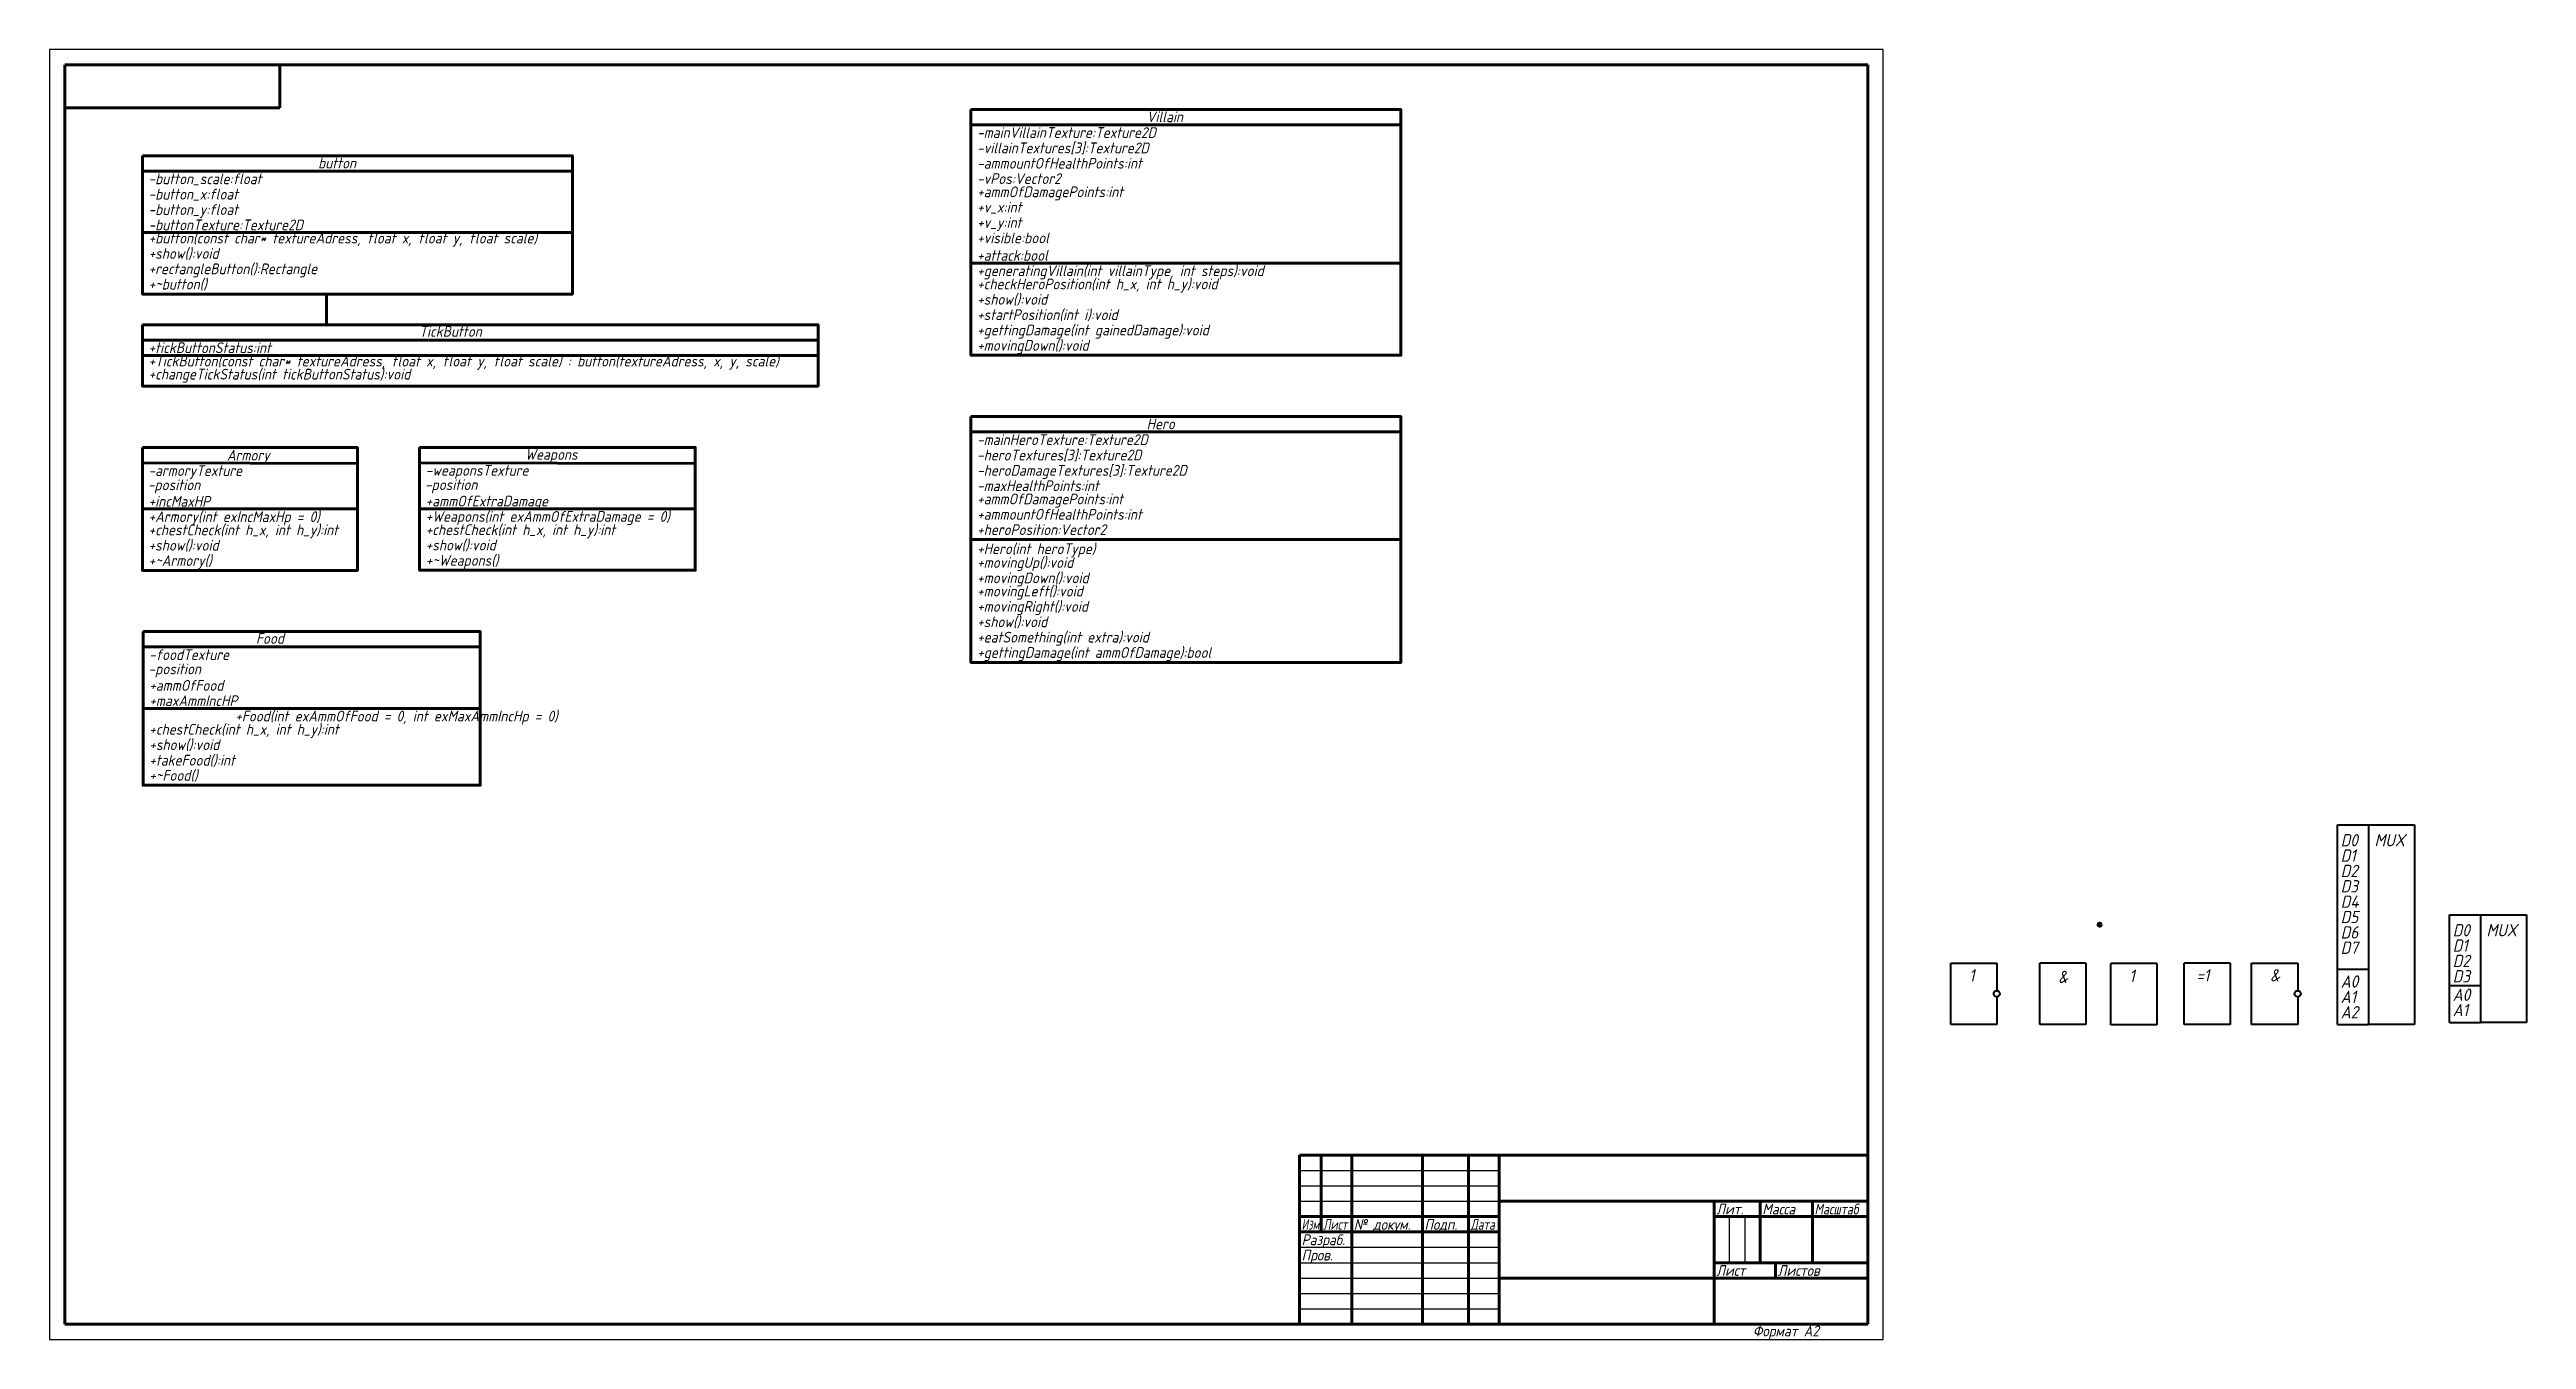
# Model space of a CAD drawing. Header units: millimetres. Extents: x 0 to 806, y 0 to 420.
import ezdxf

# ---------------------------------------------------------------- set-up
doc = ezdxf.new("R2010")
doc.units = ezdxf.units.MM
doc.header["$LTSCALE"] = 0.5
doc.layers.get('0').update_dxf_attribs({"lineweight": 60})
doc.layers.get('Defpoints').update_dxf_attribs({"color": 5})
doc.layers.add('4-текст', color=7, linetype='Continuous', true_color=0x00ad00)
doc.layers.add('фигуры', color=7, linetype='Continuous', lineweight=40)
doc.styles.get("Standard").update_dxf_attribs({"font": 'isocpeui.ttf', "width": 0.9})

msp = doc.modelspace()

# ---------------------------------------------------------------- linework, layer by layer
for p, q in [((5, 414.6), (5, 400.6)), ((75, 400.6), (75, 414.6)), ((5, 400.6), (75, 400.6)), ((300, 400.07), (300, 396.57)), ((300, 395.07), (440, 395.07)), ((30.23, 380), (170.23, 380)), ((30.23, 360), (170.23, 360)), ((300, 350.07), (440, 350.07)), ((90.23, 330), (90.23, 340)), ((30.23, 325), (250.23, 325)), ((30.23, 320), (250.23, 320)), ((300, 300.07), (300, 296.57)), ((300, 295.07), (440, 295.07)), ((30.23, 285), (100.23, 284.83)), ((120.46, 290.07), (120.46, 286.57)), ((120.46, 285.07), (210.23, 284.85)), ((30.23, 270), (100.23, 270)), ((120.46, 270.07), (210.23, 270.07)), ((300, 260.07), (440, 260.07)), ((30.46, 225.07), (140.23, 225.07)), ((30.46, 205.07), (140.23, 205.07)), ((542, 44.6), (542, 39.6))]:
    msp.add_line(p, q)
at = {"lineweight": 60}
for p, q in [((592, 59.6), (407, 59.6)), ((407, 4.6), (407, 59.6)), ((414, 59.6), (414, 34.6)), ((424, 4.6), (424, 59.6)), ((447, 59.6), (447, 4.6)), ((462, 4.6), (462, 59.6)), ((472, 59.6), (472, 4.6)), ((472, 44.6), (592, 44.6)), ((542, 4.6), (542, 44.6)), ((557, 44.6), (557, 24.6)), ((574, 24.6), (574, 44.6)), ((407, 39.6), (472, 39.6)), ((407, 34.6), (472, 34.6)), ((542, 39.6), (592, 39.6)), ((542, 24.6), (592, 24.6)), ((562, 19.6), (562, 24.6)), ((472, 19.6), (592, 19.6))]:
    msp.add_line(p, q, dxfattribs=at)
at = {"lineweight": -3}
for p, q in [((407, 54.6), (472, 54.6)), ((407, 49.6), (472, 49.6)), ((407, 44.6), (472, 44.6)), ((547, 24.6), (547, 39.6)), ((552, 39.6), (552, 24.6)), ((407, 29.6), (472, 29.6)), ((407, 24.6), (472, 24.6)), ((407, 19.6), (472, 19.6)), ((407, 14.6), (472, 14.6)), ((407, 9.6), (472, 9.6))]:
    msp.add_line(p, q, dxfattribs=at)
for points in [[(300, 400.07), (440, 400.07), (440, 320.07), (300, 320.07)], [(30.23, 385), (170.23, 385), (170.23, 340), (30.23, 340)], [(30.23, 330), (250.23, 330), (250.23, 310), (30.23, 310)], [(300, 300.07), (440, 300.07), (440, 220.07), (300, 220.07)], [(30.23, 290), (100.23, 290), (100.23, 250), (30.23, 250)], [(120.46, 290.07), (210.23, 290.07), (210.23, 250.07), (120.46, 250.07)], [(30.46, 230.07), (140.23, 230.07), (140.23, 180.07), (30.46, 180.07)]]:
    msp.add_lwpolyline(points, close=True)
msp.add_circle((667.5, 134.65), 0.5)
at = {"layer": 'Defpoints'}
for p, q in [((597, 419.6), (0, 419.6)), ((0, 419.6), (0, -0.4)), ((597, -0.4), (597, 419.6)), ((0, -0.4), (597, -0.4))]:
    msp.add_line(p, q, dxfattribs=at)
at = {"layer": 'фигуры', "lineweight": 60}
for p, q in [((5, 4.6), (5, 414.6)), ((5, 414.6), (577, 414.6)), ((577, 414.6), (592, 414.6)), ((592, 414.6), (592, 4.6)), ((592, 4.6), (5, 4.6))]:
    msp.add_line(p, q, dxfattribs=at)
at = {"layer": 'фигуры'}
for p, q in [((745, 102.15), (745, 167.15)), ((745, 167.15), (755, 167.15)), ((755, 167.15), (770, 167.15)), ((755, 167.15), (755, 102.15)), ((770, 167.15), (770, 102.15)), ((781.47, 102.85), (781.47, 137.85)), ((781.47, 137.85), (791.47, 137.85)), ((791.47, 137.85), (806.47, 137.85)), ((791.47, 137.85), (791.47, 102.85)), ((806.47, 137.85), (806.47, 102.85)), ((745, 120.15), (755, 120.15)), ((781.47, 114.85), (791.47, 114.85)), ((745, 102.15), (755, 102.15)), ((770, 102.15), (755, 102.15)), ((781.47, 102.85), (791.47, 102.85)), ((806.47, 102.85), (791.47, 102.85))]:
    msp.add_line(p, q, dxfattribs=at)
at = {"layer": 'фигуры', "lineweight": 40}
for p, q in [((619, 122.15), (634, 122.15)), ((619, 102.15), (619, 122.15)), ((634, 122.15), (634, 113.15)), ((648, 102.15), (648, 122.15)), ((663, 122.15), (648, 122.15)), ((663, 122.15), (663, 102.15)), ((686.15, 122), (671.15, 122)), ((671.15, 102), (671.15, 122)), ((686.15, 122), (686.15, 102)), ((695, 102.15), (695, 122.15)), ((710, 122.15), (695, 122.15)), ((710, 122.15), (710, 102.15)), ((717, 122.15), (732, 122.15)), ((717, 102.15), (717, 122.15)), ((732, 122.15), (732, 113.15)), ((634, 111.15), (634, 102.15)), ((732, 111.15), (732, 102.15)), ((634, 102.15), (619, 102.15)), ((663, 102.15), (648, 102.15)), ((686.15, 102), (671.15, 102)), ((710, 102.15), (695, 102.15)), ((732, 102.15), (717, 102.15))]:
    msp.add_line(p, q, dxfattribs=at)
for centre in [(634, 112.15), (732, 112.15)]:
    msp.add_circle(centre, 1, dxfattribs=at)

# ---------------------------------------------------------------- texts
at = {"lineweight": -3, "width": 0.9}
msp.add_text('Формат А2', height=3.5, dxfattribs=at).set_placement((554.6, 0.6))
at = {"char_height": 3.5, "attachment_point": 1}
for s, insert in [('Villain', (357.21, 399.45)), (' -mainVillainTexture:Texture2D', (300, 394.32)), (' -villainTextures[3]:Texture2D', (300, 389.32)), (' -button_scale:float', (30.23, 379.25)), ('button', (87.44, 384.38)), (' -ammountOfHealthPoints:int', (300, 384.32)), (' -vPos:Vector2', (300, 379.32)), (' -button_x:float', (30.23, 374.25)), ('{\\C7; +ammOfDamagePoints:int}', (300, 375.02)), (' -button_y:float', (30.23, 369.25)), (' -buttonTexture:Texture2D', (30.23, 364.25)), (' +v_x{\\C7;:int}', (300, 370.02)), (' +v_y{\\C7;:int}', (300, 365.02)), ('{\\C7; +button(const char* textureAdress, float x, float y, float scale)}', (30.23, 359.95)), (' +show():void', (30.23, 354.95)), (' +visible:bool', (300, 360.02)), (' +rectangleButton():Rectangle', (30.23, 349.95)), (' +attack:bool', (300, 354.32)), ('\\pxa0.66667,sm1.07917; +generatingVillain(int villainType, int steps):void', (300, 349.32)), (' +~button()', (30.23, 344.95)), ('\\pxa0.66667,sm1.07917;{\\C7; +}checkHeroPosition(int h_x, int h_y):void', (300, 345.02)), (' +show():void', (300, 340.02)), ('\\pxa0.66667,sm1.07917; +startPosition(int i):void', (300, 335.02)), (' +tickButtonStatus:int', (30.23, 324.25)), ('TickButton', (120.39, 329.57)), ('\\pxa0.66667,sm1.07917; +gettingDamage(int gainedDamage):void', (300, 330.02)), ('\\pxa0.66667,sm1.07917; +movingDown():void', (300, 325.02)), ('{\\C7; +TickButton(const char* textureAdress, float x, float y, float scale) : button(textureAdress, x, y, scale)}', (30.2, 319.9)), (' {\\C7;+changeTickStatus(int tickButtonStatus):void}', (30.23, 315.65)), ('Hero', (357.21, 299.45)), (' -mainHeroTexture:Texture2D', (300, 294.32)), (' -armoryTexture', (30.23, 284.25)), ('Armory', (57.74, 289.27)), (' -weaponsTexture', (120.46, 284.32)), ('Weapons', (154.87, 289.52)), (' -heroTextures[3]:Texture2D', (300, 289.32)), (' -heroDamageTextures[3]:Texture2D', (300, 284.32)), (' -position', (30, 279.61)), (' +incMaxHP', (30.23, 274.25)), (' -position', (120.23, 279.67)), (' +ammOfExtraDamage', (120.46, 274.32)), ('{\\C7; +ammOfDamagePoints:int}', (300, 275.02)), (' -maxHealthPoints:int', (300, 279.32)), ('\\pxa0.66667,sm1.07917; +Armory(int exIncMaxHp = 0)', (30.23, 269.25)), ('\\pxa0.66667,sm1.07917; +Weapons(int exAmmOfExtraDamage = 0)', (120.46, 269.32)), (' +ammountOfHealthPoints:int', (300, 270.02)), ('\\pxa0.66667,sm1.07917;{\\C7; +}chestCheck(int h_x, int h_y):int', (30.23, 264.95)), (' +show():void', (30.23, 259.95)), ('\\pxa0.66667,sm1.07917;{\\C7; +}chestCheck(int h_x, int h_y):int', (120.46, 265.02)), (' +show():void', (120.46, 260.02)), (' +heroPosition:Vector2', (300, 265.02)), ('\\pxa0.66667,sm1.07917; +Hero(int heroType)', (300, 258.8)), ('\\pxa0.66667,sm1.07917; +~Armory()', (30.23, 254.95)), ('\\pxa0.66667,sm1.07917; +~Weapons()', (120.46, 255.02)), ('\\pxa0.66667,sm1.07917; +movingUp():void', (300, 254.32)), ('\\pxa0.66667,sm1.07917; +movingDown():void', (300, 249.32)), ('\\pxa0.66667,sm1.07917; +movingLeft():void', (300, 245.02)), ('\\pxa0.66667,sm1.07917; +movingRight():void', (300, 240.02)), (' +show():void', (300, 235.02)), ('Food', (67.22, 229.63)), ('\\pxa0.66667,sm1.07917; +eatSomething(int extra):void', (300, 230.02)), (' -position', (30.23, 219.67)), (' -foodTexture', (30.46, 224.32)), ('\\pxa0.66667,sm1.07917; +gettingDamage(int ammOfDamage):bool', (300, 225.02)), (' +ammOfFood', (30.46, 214.32)), (' +maxAmmIncHP', (30.46, 209.32)), ('\\pxa0.66667,sm1.07917;^I^I +Food(int exAmmOfFood = 0, int exMaxAmmIncHp = 0)', (30.46, 204.32)), ('\\pxa0.66667,sm1.07917;{\\C7; +}chestCheck(int h_x, int h_y):int', (30.46, 200.02)), (' +show():void', (30.46, 195.02)), ('\\pxa0.66667,sm1.07917; +takeFood():int', (30.46, 189.95)), ('\\pxa0.66667,sm1.07917; +~Food()', (30.46, 185.02))]:
    msp.add_mtext(s, dxfattribs=dict(at, insert=insert))
at = {"layer": '4-текст', "lineweight": -3}
for s, width, p in [('Лит.', 0.9, (542.67, 40.3)), ('Масса', 0.9, (557.67, 40.3)), ('Масштаб', 0.8, (574.67, 40.3)), ('Изм.', 0.7, (407.67, 35.3)), ('Разраб.', 0.9, (407.67, 30.3)), ('Лист', 0.75, (414.67, 35.3)), ('№ докум.', 0.9, (424.67, 35.3)), ('Подп.', 0.9, (447.67, 35.3)), ('Дата', 0.75, (462.67, 35.3)), ('Пров.', 0.9, (407.67, 25.3)), ('Лист', 0.9, (542.67, 20.3)), ('Листов', 0.9, (562.67, 20.3))]:
    msp.add_text(s, height=3.5, dxfattribs=dict(at, width=width)).set_placement(p)
at = {"layer": 'фигуры', "width": 0.9}
for s, p in [('D0', (746, 160.15)), ('MUX', (757, 160.15)), ('D1', (746, 155.15)), ('D2', (746, 150.15)), ('D3', (746, 145.15)), ('D4', (746, 140.15)), ('D5', (746, 135.15)), ('D6', (746, 130.15)), ('D7', (746, 125.15)), ('D0', (782.47, 130.85)), ('D1', (782.47, 125.85)), ('MUX', (793.47, 130.85)), ('D2', (782.47, 120.85)), ('1', (625, 116.15)), ('&', (654, 115.65)), ('1', (677.15, 116)), ('=1', (699, 116.15)), ('&', (723, 116.15)), ('A0', (746, 114.15)), ('A1', (746, 109.15)), ('A0', (782.47, 109.85)), ('D3', (782.47, 115.85)), ('A2', (746, 104.15)), ('A1', (782.47, 104.85))]:
    msp.add_text(s, height=4, dxfattribs=at).set_placement(p)

doc.saveas('drawing.dxf')
